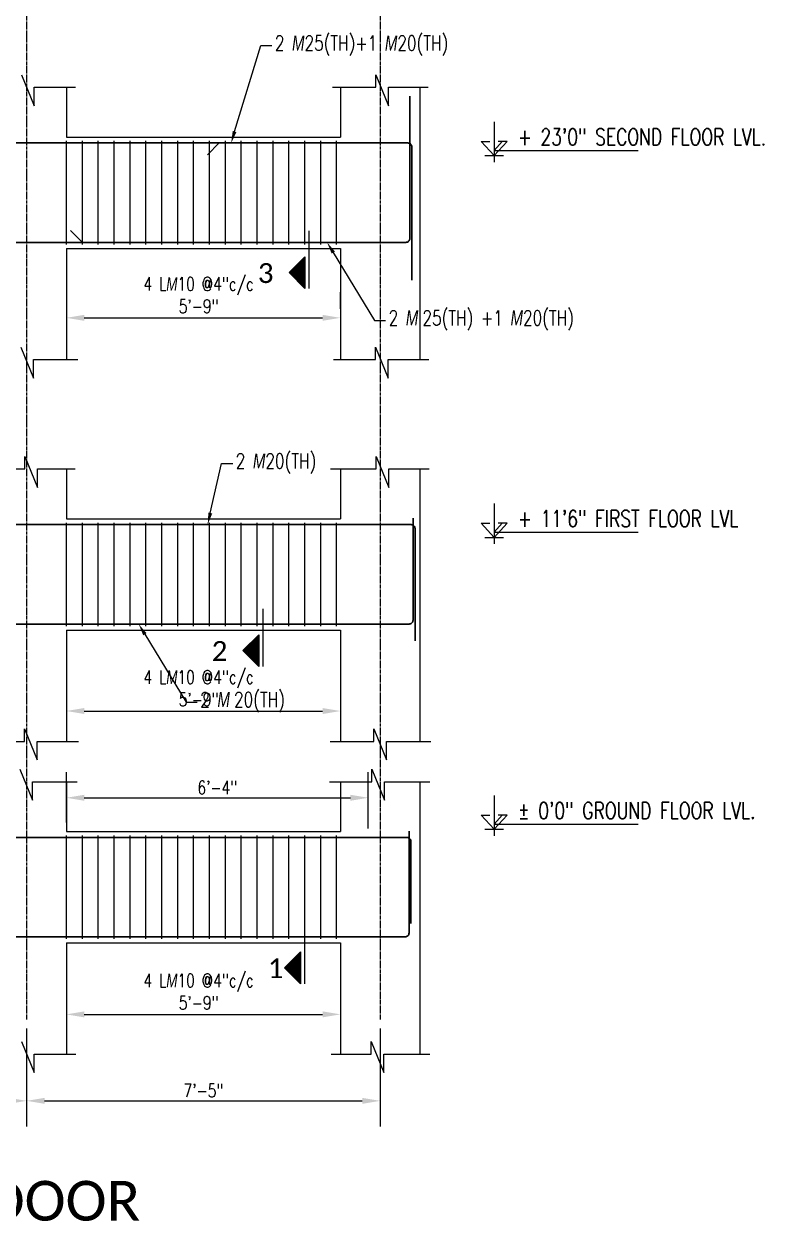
# Model space of a CAD drawing. Header units: inches. Extents: x 0 to 162649, y -36601 to -26324.
# Drawn here: x 160543.5 to 160729.9, y -34857.9 to -34556.8 of the extents above; entities that cross this region are included whole.
import ezdxf
from ezdxf import colors
from ezdxf.entities.mleader import LeaderData, LeaderLine
from ezdxf.math import Vec2, Vec3

# ---------------------------------------------------------------- set-up
doc = ezdxf.new("R2010")
doc.units = ezdxf.units.IN
doc.header["$MEASUREMENT"] = 0
doc.linetypes.add('CENTER2', pattern=[1.125, 0.75, -0.125, 0.125, -0.125])
for name, color, linetype, lineweight in [('Cen', 9, 'CENTER2', 5), ('Dim', 1, 'Continuous', 13), ('dimention', 1, 'Continuous', 13), ('hatch', 252, 'Continuous', 0), ('OL_AR_Text', 140, 'Continuous', 5), ('Rein', 3, 'Continuous', 30), ('Stirrups', 191, 'Continuous', 25), ('Tag', 6, 'Continuous', 13), ('TEXT', 7, 'Continuous', 9)]:
    doc.layers.add(name, color=color, linetype=linetype, lineweight=lineweight)
doc.styles.add('1-8 Annotative Text', font='calibri.ttf', dxfattribs={"height": 0.125})
doc.styles.add('DIM', font='simplex.shx', dxfattribs={"width": 0.75})
doc.styles.add('T', font='romans.shx', dxfattribs={"width": 0.75, "height": 3})
doc.dimstyles.get("Standard").update_dxf_attribs({"dimscale": 36, "dimtxt": 0.09375, "dimasz": 0.125, "dimexe": 0.18, "dimexo": 0.0625, "dimgap": 0.015625, "dimtad": 1, "dimdec": 0, "dimzin": 0, "dimdsep": 46, "dimlunit": 4, "dimtxsty": 'DIM', "dimcen": 0.09, "dimadec": 0, "dimazin": 0, "dimtfac": 0.75, "dimtdec": 0, "dimtmove": 0, "dimatfit": 3, "dimfxl": 1, "dimtolj": 1, "dimtzin": 0, "dimlwd": 9, "dimarcsym": 0})

# ---------------------------------------------------------------- blocks, each defined once
blk = doc.blocks.new('*D518')
at = {"layer": 'Defpoints', "color": 0, "transparency": 16777216}
for p in [(160346.4, -34807.27), (160544.21, -34807.27), (160544.21, -34827.69)]:
    blk.add_point(p, dxfattribs=at)
at = {"layer": 'Dim', "color": 0, "lineweight": -2, "transparency": 16777216}
for p, q in [((160346.4, -34809.52), (160346.4, -34834.17)), ((160544.21, -34809.52), (160544.21, -34834.17))]:
    blk.add_line(p, q, dxfattribs=at)
at = {"layer": 'Dim', "color": 0, "lineweight": 9, "transparency": 16777216}
blk.add_line((160350.9, -34827.69), (160539.71, -34827.69), dxfattribs=at)
at = {"layer": 'Dim', "color": 0, "transparency": 16777216}
for points in [[(160350.9, -34826.94), (160350.9, -34828.44), (160346.4, -34827.69)], [(160539.71, -34826.94), (160539.71, -34828.44), (160544.21, -34827.69)]]:
    blk.add_solid(points, dxfattribs=at)
at = {"layer": 'Dim', "color": 0, "transparency": 16777216, "insert": (160445.31, -34825.11), "char_height": 3.375, "attachment_point": 5, "style": 'DIM'}
blk.add_mtext('\\A1;16\'-6"', dxfattribs=at)
blk = doc.blocks.new('*D519')
at = {"layer": 'Defpoints', "color": 0, "transparency": 16777216}
for p in [(160544.21, -34807.27), (160633.21, -34807.27), (160633.21, -34827.69)]:
    blk.add_point(p, dxfattribs=at)
at = {"layer": 'Dim', "color": 0, "lineweight": -2, "transparency": 16777216}
for p, q in [((160544.21, -34809.52), (160544.21, -34834.17)), ((160633.21, -34809.52), (160633.21, -34834.17))]:
    blk.add_line(p, q, dxfattribs=at)
at = {"layer": 'Dim', "color": 0, "lineweight": 9, "transparency": 16777216}
blk.add_line((160548.71, -34827.69), (160628.71, -34827.69), dxfattribs=at)
at = {"layer": 'Dim', "color": 0, "transparency": 16777216}
for points in [[(160548.71, -34826.94), (160548.71, -34828.44), (160544.21, -34827.69)], [(160628.71, -34826.94), (160628.71, -34828.44), (160633.21, -34827.69)]]:
    blk.add_solid(points, dxfattribs=at)
at = {"layer": 'Dim', "color": 0, "transparency": 16777216, "insert": (160588.71, -34825.11), "char_height": 3.375, "attachment_point": 5, "style": 'DIM'}
blk.add_mtext('\\A1;7\'-5"', dxfattribs=at)
blk = doc.blocks.new('*D520')
at = {"layer": 'Defpoints', "color": 0, "transparency": 16777216}
for p in [(160630.21, -34751.46), (160554.21, -34759.96), (160630.21, -34761.46)]:
    blk.add_point(p, dxfattribs=at)
at = {"layer": 'dimention', "color": 0, "lineweight": -2, "transparency": 16777216}
for p, q in [((160554.21, -34757.71), (160554.21, -34744.98)), ((160630.21, -34759.21), (160630.21, -34744.98))]:
    blk.add_line(p, q, dxfattribs=at)
at = {"layer": 'dimention', "color": 0, "lineweight": 9, "transparency": 16777216}
blk.add_line((160558.71, -34751.46), (160625.71, -34751.46), dxfattribs=at)
at = {"layer": 'dimention', "color": 0, "transparency": 16777216}
for points in [[(160558.71, -34750.71), (160558.71, -34752.21), (160554.21, -34751.46)], [(160625.71, -34750.71), (160625.71, -34752.21), (160630.21, -34751.46)]]:
    blk.add_solid(points, dxfattribs=at)
at = {"layer": 'dimention', "color": 0, "transparency": 16777216, "insert": (160592.21, -34748.89), "char_height": 3.375, "attachment_point": 5, "style": 'DIM'}
blk.add_mtext('\\A1;6\'-4"', dxfattribs=at)
blk = doc.blocks.new('*D488')
at = {"layer": 'Defpoints', "color": 0, "transparency": 16777216}
for p in [(160554.21, -34613.27), (160623.21, -34630.75), (160623.21, -34630.75)]:
    blk.add_point(p, dxfattribs=at)
at = {"layer": 'dimention', "color": 0, "lineweight": -2, "transparency": 16777216}
for p, q in [((160554.21, -34615.52), (160554.21, -34637.23)), ((160623.21, -34628.5), (160623.21, -34624.27))]:
    blk.add_line(p, q, dxfattribs=at)
at = {"layer": 'dimention', "color": 0, "lineweight": 9, "transparency": 16777216}
blk.add_line((160558.71, -34630.75), (160618.71, -34630.75), dxfattribs=at)
at = {"layer": 'dimention', "color": 0, "transparency": 16777216}
for points in [[(160558.71, -34630), (160558.71, -34631.5), (160554.21, -34630.75)], [(160618.71, -34630), (160618.71, -34631.5), (160623.21, -34630.75)]]:
    blk.add_solid(points, dxfattribs=at)
at = {"layer": 'dimention', "color": 0, "transparency": 16777216, "insert": (160587.5, -34625.04), "char_height": 3.375, "attachment_point": 5, "style": 'DIM'}
blk.add_mtext('\\A1;4 L{\\A0;\\Fgothici|c0;\\W0.75;M}10 @4"c/c\\P5\'-9"', dxfattribs=at)
blk = doc.blocks.new('*D489')
at = {"layer": 'Defpoints', "color": 0, "transparency": 16777216}
for p in [(160554.21, -34709.27), (160623.21, -34725.23), (160623.21, -34729.64)]:
    blk.add_point(p, dxfattribs=at)
at = {"layer": 'dimention', "color": 0, "lineweight": -2, "transparency": 16777216}
for p, q in [((160554.21, -34711.52), (160554.21, -34736.12)), ((160623.21, -34727.48), (160623.21, -34736.12))]:
    blk.add_line(p, q, dxfattribs=at)
at = {"layer": 'dimention', "color": 0, "lineweight": 9, "transparency": 16777216}
blk.add_line((160558.71, -34729.64), (160618.71, -34729.64), dxfattribs=at)
at = {"layer": 'dimention', "color": 0, "transparency": 16777216}
for points in [[(160558.71, -34728.89), (160558.71, -34730.39), (160554.21, -34729.64)], [(160618.71, -34728.89), (160618.71, -34730.39), (160623.21, -34729.64)]]:
    blk.add_solid(points, dxfattribs=at)
at = {"layer": 'dimention', "color": 0, "transparency": 16777216, "insert": (160587.5, -34723.93), "char_height": 3.375, "attachment_point": 5, "style": 'DIM'}
blk.add_mtext('\\A1;4 L{\\A0;\\Fgothici|c0;\\W0.75;M}10 @4"c/c\\P5\'-9"', dxfattribs=at)
blk = doc.blocks.new('*D490')
at = {"layer": 'Defpoints', "color": 0, "transparency": 16777216}
for p in [(160554.21, -34787.96), (160623.21, -34799.46), (160623.21, -34805.94)]:
    blk.add_point(p, dxfattribs=at)
at = {"layer": 'dimention', "color": 0, "lineweight": -2, "transparency": 16777216}
for p, q in [((160554.21, -34790.21), (160554.21, -34812.42)), ((160623.21, -34801.71), (160623.21, -34812.42))]:
    blk.add_line(p, q, dxfattribs=at)
at = {"layer": 'dimention', "color": 0, "lineweight": 9, "transparency": 16777216}
blk.add_line((160558.71, -34805.94), (160618.71, -34805.94), dxfattribs=at)
at = {"layer": 'dimention', "color": 0, "transparency": 16777216}
for points in [[(160558.71, -34805.19), (160558.71, -34806.69), (160554.21, -34805.94)], [(160618.71, -34805.19), (160618.71, -34806.69), (160623.21, -34805.94)]]:
    blk.add_solid(points, dxfattribs=at)
at = {"layer": 'dimention', "color": 0, "transparency": 16777216, "insert": (160587.5, -34800.23), "char_height": 3.375, "attachment_point": 5, "style": 'DIM'}
blk.add_mtext('\\A1;4 L{\\A0;\\Fgothici|c0;\\W0.75;M}10 @4"c/c\\P5\'-9"', dxfattribs=at)
blk = doc.blocks.new('LEVEL')
for p, q in [((0, 4.06), (0, -0.79)), ((0, 0), (-1.55, 1.71)), ((-1.55, 1.71), (-0.5, 1.71)), ((0, 0), (1.55, 1.71)), ((0, 0.63), (0.98, 1.71)), ((1.55, 1.71), (0.5, 1.71)), ((-1.13, 0), (1.13, 0)), ((0, 0.63), (17.25, 0.63))]:
    blk.add_line(p, q)
at = {"color": 2, "style": 'T'}
blk.add_attdef('LEV', (2.86, 1.24), '', height=2, dxfattribs=at)

msp = doc.modelspace()

# ---------------------------------------------------------------- hatches: boundary and pattern name
at = {"layer": 'Dim'}
h = msp.add_hatch(dxfattribs=at)
h.set_pattern_fill('ANSI31', color=256)
h.set_pattern_definition([(45, (3654.59192, 1283.19224), (-0.08838834765, 0.08838834765), [])])
h.paths.add_polyline_path([(160614.28, -34619.37), (160614.28, -34615.37), (160610.28, -34619.37), (160614.28, -34623.37)])
h = msp.add_hatch(dxfattribs=at)
h.set_pattern_fill('ANSI31', color=256)
h.set_pattern_definition([(45, (3642.98237, 1188.12657), (-0.08838834765, 0.08838834765), [])])
h.paths.add_polyline_path([(160602.67, -34714.44), (160602.67, -34710.44), (160598.67, -34714.44), (160602.67, -34718.44)])
h = msp.add_hatch(dxfattribs=at)
h.set_pattern_fill('ANSI31', color=256)
h.set_pattern_definition([(45, (3653.45019, 1108.3503), (-0.08838834765, 0.08838834765), [])])
h.paths.add_polyline_path([(160613.14, -34794.22), (160613.14, -34790.22), (160609.14, -34794.22), (160613.14, -34798.22)])

# ---------------------------------------------------------------- linework, layer by layer
at = {"layer": 'Cen'}
for p, q in [((160544.21, -33982.45), (160544.21, -34807.27)), ((160633.21, -33982.45), (160633.21, -34807.27))]:
    msp.add_line(p, q, dxfattribs=at)
at = {"layer": 'Dim'}
for p, q in [((160615.28, -34608.88), (160615.28, -34623.37)), ((160610.28, -34619.37), (160614.28, -34615.37)), ((160614.28, -34615.37), (160614.28, -34623.37)), ((160610.28, -34619.37), (160614.28, -34623.37)), ((160614.28, -34623.37), (160614.28, -34619.37)), ((160603.67, -34703.94), (160603.67, -34718.44)), ((160598.67, -34714.44), (160602.67, -34710.44)), ((160602.67, -34710.44), (160602.67, -34718.44)), ((160598.67, -34714.44), (160602.67, -34718.44)), ((160602.67, -34718.44), (160602.67, -34714.44)), ((160614.14, -34781.6), (160614.14, -34798.22)), ((160609.14, -34794.22), (160613.14, -34790.22)), ((160613.14, -34790.22), (160613.14, -34798.22)), ((160609.14, -34794.22), (160613.14, -34798.22)), ((160613.14, -34798.22), (160613.14, -34794.22))]:
    msp.add_line(p, q, dxfattribs=at)
at = {"layer": 'hatch'}
for p, q in [((160542.92, -34569.6), (160546.11, -34577.4)), ((160632.13, -34572.77), (160632.13, -34569.6)), ((160632.13, -34569.6), (160635.31, -34577.4)), ((160544.21, -34572.77), (160544.22, -34572.77)), ((160546.11, -34577.4), (160546.11, -34572.77)), ((160546.11, -34572.77), (160556.47, -34572.77)), ((160554.21, -34572.77), (160554.21, -34585.27)), ((160621.24, -34572.77), (160632.13, -34572.77)), ((160623.21, -34572.77), (160623.21, -34585.27)), ((160635.31, -34577.4), (160635.31, -34572.77)), ((160635.31, -34572.77), (160645.27, -34572.77)), ((160643.21, -34572.77), (160643.21, -34641.27)), ((160554.21, -34585.27), (160623.21, -34585.27)), ((160554.21, -34613.27), (160554.21, -34641.27)), ((160554.21, -34613.27), (160623.21, -34613.27)), ((160623.21, -34613.27), (160623.21, -34641.27)), ((160542.77, -34638.1), (160545.96, -34645.9)), ((160632.07, -34641.27), (160632.07, -34638.1)), ((160632.07, -34638.1), (160635.26, -34645.9)), ((160545.96, -34645.9), (160545.96, -34641.27)), ((160545.96, -34641.27), (160557.09, -34641.27)), ((160621.42, -34641.27), (160632.07, -34641.27)), ((160635.26, -34645.9), (160635.26, -34641.27)), ((160635.26, -34641.27), (160645.46, -34641.27)), ((160543.72, -34668.77), (160543.72, -34665.6)), ((160543.72, -34665.6), (160546.9, -34673.4)), ((160632.24, -34668.77), (160632.24, -34665.6)), ((160632.24, -34665.6), (160635.42, -34673.4)), ((160531.97, -34668.77), (160543.72, -34668.77)), ((160546.9, -34673.4), (160546.9, -34668.77)), ((160546.9, -34668.77), (160556.46, -34668.77)), ((160554.21, -34668.77), (160554.21, -34681.27)), ((160620.73, -34668.77), (160632.24, -34668.77)), ((160623.21, -34668.77), (160623.21, -34681.27)), ((160635.42, -34673.4), (160635.42, -34668.77)), ((160635.42, -34668.77), (160645.57, -34668.77)), ((160643.21, -34668.77), (160643.21, -34737.27)), ((160554.21, -34681.27), (160623.21, -34681.27)), ((160554.21, -34709.27), (160554.21, -34737.27)), ((160554.21, -34709.27), (160623.21, -34709.27)), ((160623.21, -34709.27), (160623.21, -34737.27)), ((160543.67, -34737.27), (160543.67, -34734.1)), ((160543.67, -34734.1), (160546.86, -34741.9)), ((160631.58, -34737.27), (160631.58, -34734.1)), ((160631.58, -34734.1), (160634.77, -34741.9)), ((160531.94, -34737.27), (160543.67, -34737.27)), ((160546.86, -34741.9), (160546.86, -34737.27)), ((160546.86, -34737.27), (160557.24, -34737.27)), ((160620.66, -34737.27), (160631.58, -34737.27)), ((160634.77, -34741.9), (160634.77, -34737.27)), ((160634.77, -34737.27), (160645.99, -34737.27)), ((160542.46, -34744.29), (160545.65, -34752.09)), ((160631.08, -34747.46), (160631.08, -34744.29)), ((160631.08, -34744.29), (160634.26, -34752.09)), ((160545.65, -34752.09), (160545.65, -34747.46)), ((160545.65, -34747.46), (160556.93, -34747.46)), ((160554.21, -34747.46), (160554.21, -34759.96)), ((160620.47, -34747.46), (160631.08, -34747.46)), ((160623.21, -34747.46), (160623.21, -34759.96)), ((160634.26, -34752.09), (160634.26, -34747.46)), ((160634.26, -34747.46), (160645.74, -34747.46)), ((160643.21, -34747.46), (160643.21, -34815.96)), ((160554.21, -34759.96), (160623.21, -34759.96)), ((160554.21, -34787.96), (160554.21, -34815.96)), ((160554.21, -34787.96), (160623.21, -34787.96)), ((160623.21, -34787.96), (160623.21, -34815.96)), ((160542.87, -34812.79), (160546.06, -34820.59)), ((160630.95, -34815.96), (160630.95, -34812.79)), ((160630.95, -34812.79), (160634.14, -34820.59)), ((160546.06, -34820.59), (160546.06, -34815.96)), ((160546.06, -34815.96), (160556.63, -34815.96)), ((160620.85, -34815.96), (160630.95, -34815.96)), ((160634.14, -34820.59), (160634.14, -34815.96)), ((160634.14, -34815.96), (160645.68, -34815.96))]:
    msp.add_line(p, q, dxfattribs=at)
at = {"layer": 'Rein'}
for p, q in [((160589.71, -34589.77), (160592.71, -34586.77)), ((160558.25, -34611.77), (160555.25, -34608.77))]:
    msp.add_line(p, q, dxfattribs=at)
for points in [[(160341.05, -34596.87), (160341.05, -34610.77, 0.414214), (160342.05, -34611.77), (160639.67, -34611.77, 0.414214), (160640.67, -34610.77), (160640.67, -34574.99)], [(160641.17, -34621.31), (160641.17, -34587.77, 0.414214), (160640.17, -34586.77), (160340.96, -34586.77, 0.414214), (160339.96, -34587.77), (160339.96, -34604.27)], [(160641.99, -34711.97), (160641.99, -34683.77, 0.414214), (160640.99, -34682.77), (160340.86, -34682.77, 0.414214), (160339.86, -34683.77), (160339.86, -34700.27)], [(160340.85, -34692.87), (160340.85, -34706.77, 0.414214), (160341.85, -34707.77), (160640.49, -34707.77, 0.414214), (160641.49, -34706.77), (160641.49, -34681.14)], [(160341.06, -34772.08), (160341.06, -34785.46, 0.414214), (160342.06, -34786.46), (160639.47, -34786.46, 0.414214), (160640.47, -34785.46), (160640.47, -34759.82)], [(160640.97, -34783.08), (160640.97, -34762.46, 0.414214), (160639.97, -34761.46), (160341.06, -34761.46, 0.414214), (160340.06, -34762.46), (160340.06, -34785.1)]]:
    msp.add_lwpolyline(points, format="xyb", dxfattribs=at)
at = {"layer": 'Stirrups'}
for p, q in [((160554.25, -34612.27), (160554.25, -34586.27)), ((160558.25, -34612.27), (160558.25, -34586.27)), ((160562.25, -34612.27), (160562.25, -34586.27)), ((160566.25, -34612.27), (160566.25, -34586.27)), ((160570.25, -34612.27), (160570.25, -34586.27)), ((160574.25, -34612.27), (160574.25, -34586.27)), ((160578.25, -34612.27), (160578.25, -34586.27)), ((160582.25, -34612.27), (160582.25, -34586.27)), ((160586.25, -34612.27), (160586.25, -34586.27)), ((160590.25, -34612.27), (160590.25, -34586.27)), ((160594.25, -34612.27), (160594.25, -34586.27)), ((160598.25, -34612.27), (160598.25, -34586.27)), ((160602.25, -34612.27), (160602.25, -34586.27)), ((160606.25, -34612.27), (160606.25, -34586.27)), ((160610.25, -34612.27), (160610.25, -34586.27)), ((160614.25, -34612.27), (160614.25, -34586.27)), ((160618.25, -34612.27), (160618.25, -34586.27)), ((160622.25, -34612.27), (160622.25, -34586.27)), ((160554.25, -34708.27), (160554.25, -34682.27)), ((160558.25, -34708.27), (160558.25, -34682.27)), ((160562.25, -34708.27), (160562.25, -34682.27)), ((160566.25, -34708.27), (160566.25, -34682.27)), ((160570.25, -34708.27), (160570.25, -34682.27)), ((160574.25, -34708.27), (160574.25, -34682.27)), ((160578.25, -34708.27), (160578.25, -34682.27)), ((160582.25, -34708.27), (160582.25, -34682.27)), ((160586.25, -34708.27), (160586.25, -34682.27)), ((160590.25, -34708.27), (160590.25, -34682.27)), ((160594.25, -34708.27), (160594.25, -34682.27)), ((160598.25, -34708.27), (160598.25, -34682.27)), ((160602.25, -34708.27), (160602.25, -34682.27)), ((160606.25, -34708.27), (160606.25, -34682.27)), ((160610.25, -34708.27), (160610.25, -34682.27)), ((160614.25, -34708.27), (160614.25, -34682.27)), ((160618.25, -34708.27), (160618.25, -34682.27)), ((160622.25, -34708.27), (160622.25, -34682.27)), ((160554.25, -34786.96), (160554.25, -34760.96)), ((160558.25, -34786.96), (160558.25, -34760.96)), ((160562.25, -34786.96), (160562.25, -34760.96)), ((160566.25, -34786.96), (160566.25, -34760.96)), ((160570.25, -34786.96), (160570.25, -34760.96)), ((160574.25, -34786.96), (160574.25, -34760.96)), ((160578.25, -34786.96), (160578.25, -34760.96)), ((160582.25, -34786.96), (160582.25, -34760.96)), ((160586.25, -34786.96), (160586.25, -34760.96)), ((160590.25, -34786.96), (160590.25, -34760.96)), ((160594.25, -34786.96), (160594.25, -34760.96)), ((160598.25, -34786.96), (160598.25, -34760.96)), ((160602.25, -34786.96), (160602.25, -34760.96)), ((160606.25, -34786.96), (160606.25, -34760.96)), ((160610.25, -34786.96), (160610.25, -34760.96)), ((160614.25, -34786.96), (160614.25, -34760.96)), ((160618.25, -34786.96), (160618.25, -34760.96)), ((160622.25, -34786.96), (160622.25, -34760.96))]:
    msp.add_line(p, q, dxfattribs=at)

# ---------------------------------------------------------------- block references
at = {"layer": 'Tag'}
ref = msp.add_blockref('LEVEL', (160661.9, -34589.96), dxfattribs=dict(at, xscale=2.1, yscale=2.1, zscale=2.1))
ref.add_attrib('LEV', '+ 23\'0" SECOND FLOOR LVL.', (160667.9, -34587.35), dxfattribs={"layer": '0', "color": 2, "height": 4.2, "style": 'T', "width": 0.75})
ref = msp.add_blockref('LEVEL', (160661.9, -34685.96), dxfattribs=dict(at, xscale=2.1, yscale=2.1, zscale=2.1))
ref.add_attrib('LEV', '+ 11\'6" FIRST FLOOR LVL', (160667.9, -34683.35), dxfattribs={"layer": '0', "color": 2, "height": 4.2, "style": 'T', "width": 0.75})
ref = msp.add_blockref('LEVEL', (160661.9, -34759.39), dxfattribs=dict(at, xscale=2.1, yscale=2.1, zscale=2.1))
ref.add_attrib('LEV', '%%p 0\'0" GROUND FLOOR LVL.', (160667.9, -34756.78), dxfattribs={"layer": '0', "color": 2, "height": 4.2, "style": 'T', "width": 0.75})

# ---------------------------------------------------------------- texts
at = {"layer": 'OL_AR_Text', "attachment_point": 1, "style": '1-8 Annotative Text'}
for s, insert, char_height, width in [('3', (160602.41, -34616.99), 5, 3.8192065e-317), ('2', (160590.81, -34712.05), 5, 3.8192065e-317), ('1', (160604.93, -34791.83), 5, 3.8192065e-317), ('BEAM ALONG LIFT DOOR', (160414.08, -34847.82), 10, 7.638413e-317)]:
    msp.add_mtext(s, dxfattribs=dict(at, insert=insert, char_height=char_height, width=width))

# ---------------------------------------------------------------- dimensions: what is measured, and where the dimension line sits
at = {"layer": 'Dim'}
for base, p1, p2, picture, middle in [((160544.21, -34827.69), (160346.4, -34807.27), (160544.21, -34807.27), '*D518', (160445.31, -34825.11)), ((160633.21, -34827.69), (160544.21, -34807.27), (160633.21, -34807.27), '*D519', (160588.71, -34825.11))]:
    dim = msp.add_linear_dim(base=base, p1=p1, p2=p2, dimstyle='Standard', override={"dimtmove": 1}, dxfattribs=at)
    dim.commit()
    dim.dimension.update_dxf_attribs({"geometry": picture, "text_midpoint": middle})
at = {"layer": 'dimention'}
for base, p1, p2, picture, middle in [((160623.21, -34630.75), (160554.21, -34613.27), (160623.21, -34630.75), '*D488', (160587.5, -34630.75)), ((160623.21, -34729.64), (160554.21, -34709.27), (160623.21, -34725.23), '*D489', (160587.5, -34729.64)), ((160623.21, -34805.94), (160554.21, -34787.96), (160623.21, -34799.46), '*D490', (160587.5, -34805.94))]:
    dim = msp.add_linear_dim(base=base, p1=p1, p2=p2, text='4 L{\\A0;\\Fgothici|c0;\\W0.75;M}10 @4"c/c\\P<>', dimstyle='Standard', dxfattribs=at)
    dim.commit()
    dim.dimension.update_dxf_attribs({"geometry": picture, "text_midpoint": middle, "dimtype": 160})
dim = msp.add_linear_dim(base=(160630.21, -34751.46), p1=(160554.21, -34759.96), p2=(160630.21, -34761.46), dimstyle='Standard', dxfattribs=at)
dim.commit()
dim.dimension.update_dxf_attribs({"geometry": '*D520', "text_midpoint": (160592.21, -34748.89)})

# ---------------------------------------------------------------- leaders
at = {"layer": 'TEXT'}
ml = msp.add_multileader_mtext('Standard', dxfattribs=at)
ml.set_content('2 {\\Fgothici|c0;M}25(TH)+1 {\\Fgothici|c0;M}20(TH)', color=256, style='DIM')
ml.set_leader_properties(color=1, linetype='ByLayer', lineweight=9)
ml.build(insert=Vec2(0, 0))
ml.multileader.update_dxf_attribs({"text_right_attachment_type": 2, "dogleg_length": 0.25, "arrow_head_size": 3, "scale": 32})
ctx = ml.context
ctx.base_point, ctx.scale, ctx.char_height, ctx.arrow_head_size, ctx.landing_gap_size, ctx.plane_origin = Vec3(160605.94, -34562.27), 32, 3.75, 3, 0.75, Vec3(160626.26, -34581.57)
ctx.right_attachment = 2
notes = []
notes.append((ctx, [(0, (1, 1, 0), (160603.13, -34562.27), (1, 0), 2.81, [(0, [(160595.69, -34586.77)], 0, [])])]))
ctx.mtext.insert, ctx.mtext.flow_direction = Vec3(160606.69, -34559.77), 5
ml = msp.add_multileader_mtext('Standard', dxfattribs=at)
ml.set_content('2 {\\Fgothici|c0;M }25(TH) +1 {\\Fgothici|c0;M}20(TH)  ', color=256, style='DIM')
ml.set_leader_properties(color=1, linetype='ByLayer', lineweight=9)
ml.build(insert=Vec2(0, 0))
ml.multileader.update_dxf_attribs({"text_right_attachment_type": 2, "dogleg_length": 0.25, "arrow_head_size": 3, "scale": 32})
ctx = ml.context
ctx.base_point, ctx.scale, ctx.char_height, ctx.arrow_head_size, ctx.landing_gap_size, ctx.plane_origin = Vec3(160634.59, -34631.39), 32, 3.75, 3, 0.75, Vec3(160654.91, -34650.69)
ctx.right_attachment = 2
notes.append((ctx, [(0, (1, 1, 0), (160631.78, -34631.39), (1, 0), 2.81, [(0, [(160619.85, -34611.77)], 0, [])])]))
ctx.mtext.insert, ctx.mtext.flow_direction = Vec3(160635.34, -34628.89), 5
ml = msp.add_multileader_mtext('Standard', dxfattribs=at)
ml.set_content('2 {\\Fgothici|c0;M}20(TH) ', color=256, style='DIM')
ml.set_leader_properties(color=1, linetype='ByLayer', lineweight=9)
ml.build(insert=Vec2(0, 0))
ml.multileader.update_dxf_attribs({"text_right_attachment_type": 2, "dogleg_length": 0.25, "arrow_head_size": 3, "scale": 32})
ctx = ml.context
ctx.base_point, ctx.scale, ctx.char_height, ctx.arrow_head_size, ctx.landing_gap_size, ctx.plane_origin = Vec3(160596.09, -34667.39), 32, 3.75, 3, 0.75, Vec3(160616.41, -34686.69)
ctx.right_attachment = 2
notes.append((ctx, [(0, (1, 1, 0), (160593.28, -34667.39), (1, 0), 2.81, [(0, [(160589.78, -34682.77)], 0, [])])]))
ctx.mtext.insert, ctx.mtext.flow_direction = Vec3(160596.84, -34664.89), 5
ml = msp.add_multileader_mtext('Standard', dxfattribs=at)
ml.set_content('2 {\\Fgothici|c0;M }20(TH)  ', color=256, style='DIM')
ml.set_leader_properties(color=1, linetype='ByLayer', lineweight=9)
ml.build(insert=Vec2(0, 0))
ml.multileader.update_dxf_attribs({"text_right_attachment_type": 2, "dogleg_length": 0.25, "arrow_head_size": 3, "scale": 32})
ctx = ml.context
ctx.base_point, ctx.scale, ctx.char_height, ctx.arrow_head_size, ctx.landing_gap_size, ctx.plane_origin = Vec3(160587.15, -34727.39), 32, 3.75, 3, 0.75, Vec3(160607.48, -34746.69)
ctx.right_attachment = 2
notes.append((ctx, [(0, (1, 1, 0), (160584.34, -34727.39), (1, 0), 2.81, [(0, [(160572.41, -34707.77)], 0, [])])]))
ctx.mtext.insert, ctx.mtext.flow_direction = Vec3(160587.9, -34724.89), 5
for ctx, leaders in notes:
    for number, flags, end, landing, length, lines in leaders:
        leader = LeaderData()
        leader.index, (leader.has_last_leader_line, leader.has_dogleg_vector, leader.attachment_direction) = number, flags
        leader.last_leader_point, leader.dogleg_vector, leader.dogleg_length = Vec3(end), Vec3(landing), length
        for number, points, colour, breaks in lines:
            line = LeaderLine()
            line.index, line.vertices, line.color, line.breaks = number, Vec3.list(points), colors.encode_raw_color(colour), breaks
            leader.lines.append(line)
        ctx.leaders.append(leader)

doc.saveas('drawing.dxf')
